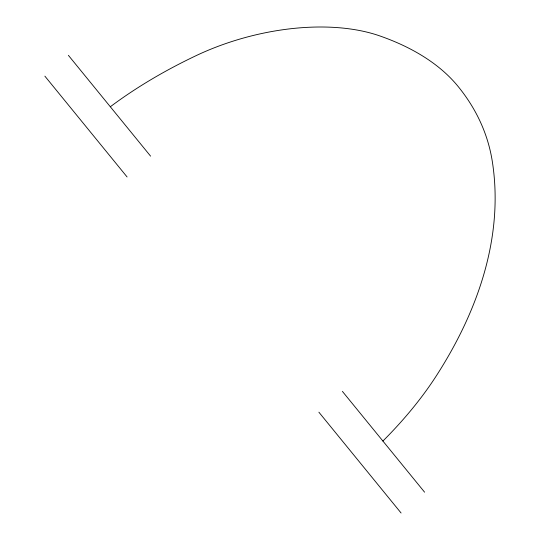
<?xml version="1.0" encoding="UTF-8"?>
<svg xmlns="http://www.w3.org/2000/svg" width="540" height="540" viewBox="0 0 540 540"><rect width="100%" height="100%" fill="white"/><g stroke="black" fill="none" stroke-linecap="round" stroke-linejoin="round"><path stroke-width="0.81" d="M68.384 55.33L150.586 156.141M342.394 391.372L424.595 492.183M44.874 76.147L127.082 176.958M318.884 412.189L401.085 513M382.901 441.052A540.317 284.722 -15.2 0 0 436.664 375.32A816.271 430.137 -15.2 0 0 492.345 161.696A540.317 284.722 -15.2 0 0 458.055 86.393A344.993 181.798 -15.2 0 0 379.742 35.897A163.6 86.211 -15.2 0 0 195.919 55.735A344.993 181.798 -15.2 0 0 110.322 106.758"/></g></svg>
